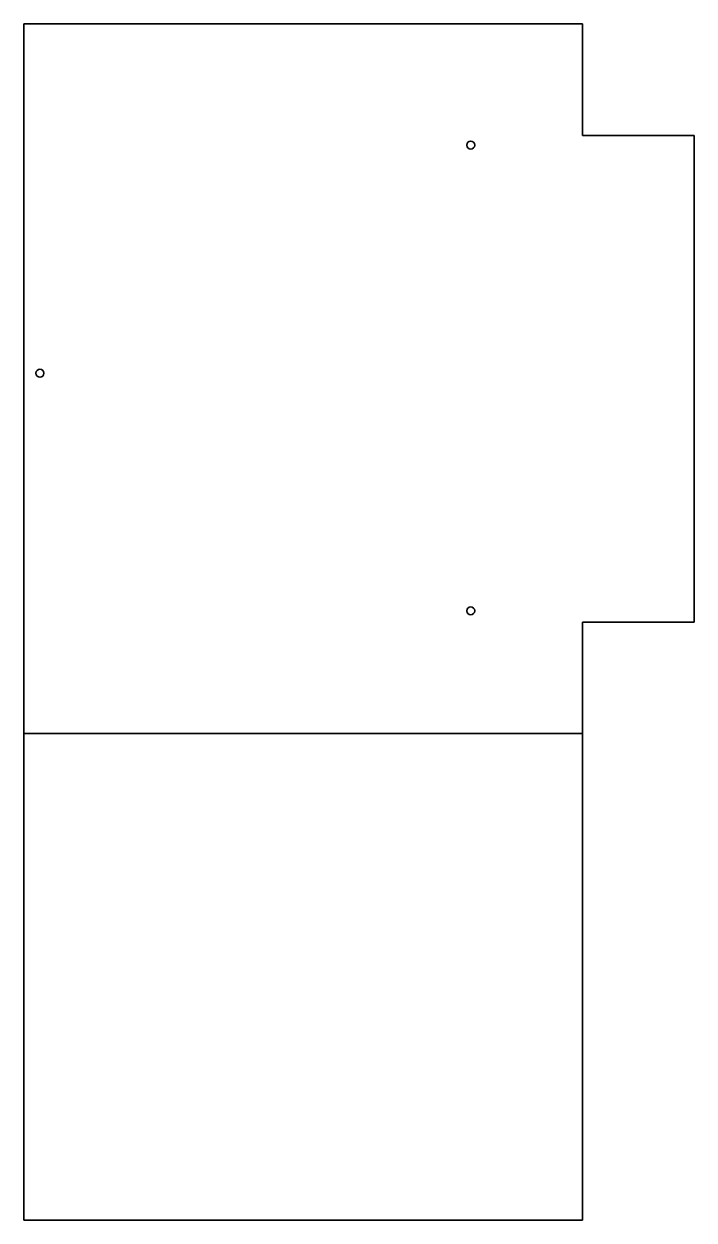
# Model space of a CAD drawing. Extents: x 87 to 507, y 46 to 796.
import ezdxf

# ---------------------------------------------------------------- set-up
doc = ezdxf.new("R2010")
doc.units = 0
doc.linetypes.add('AXES', pattern=[24, 15, -3, 3, -3])

msp = doc.modelspace()

# ---------------------------------------------------------------- linework, layer by layer
at = {"color": 7, "lineweight": 35}
for p, q in [((437, 795.5), (87, 795.5)), ((87, 45.5), (87, 795.5)), ((437, 725.5), (437, 795.5)), ((87, 725.5), (87, 420.5)), ((437, 725.5), (507, 725.5)), ((507, 420.5), (507, 725.5)), ((437, 420.5), (507, 420.5)), ((437, 420.5), (437, 45.5)), ((437, 350.5), (87, 350.5)), ((87, 45.5), (437, 45.5))]:
    msp.add_line(p, q, dxfattribs=at)
at = {"color": 1, "linetype": 'AXES', "lineweight": 35}
msp.add_line((87, 350.5), (437, 350.5), dxfattribs=at)
at = {"color": 7, "lineweight": 35}
for centre in [(367, 719.5), (97, 576.5), (367, 427.5)]:
    msp.add_circle(centre, 2.5, dxfattribs=at)

doc.saveas('drawing.dxf')
